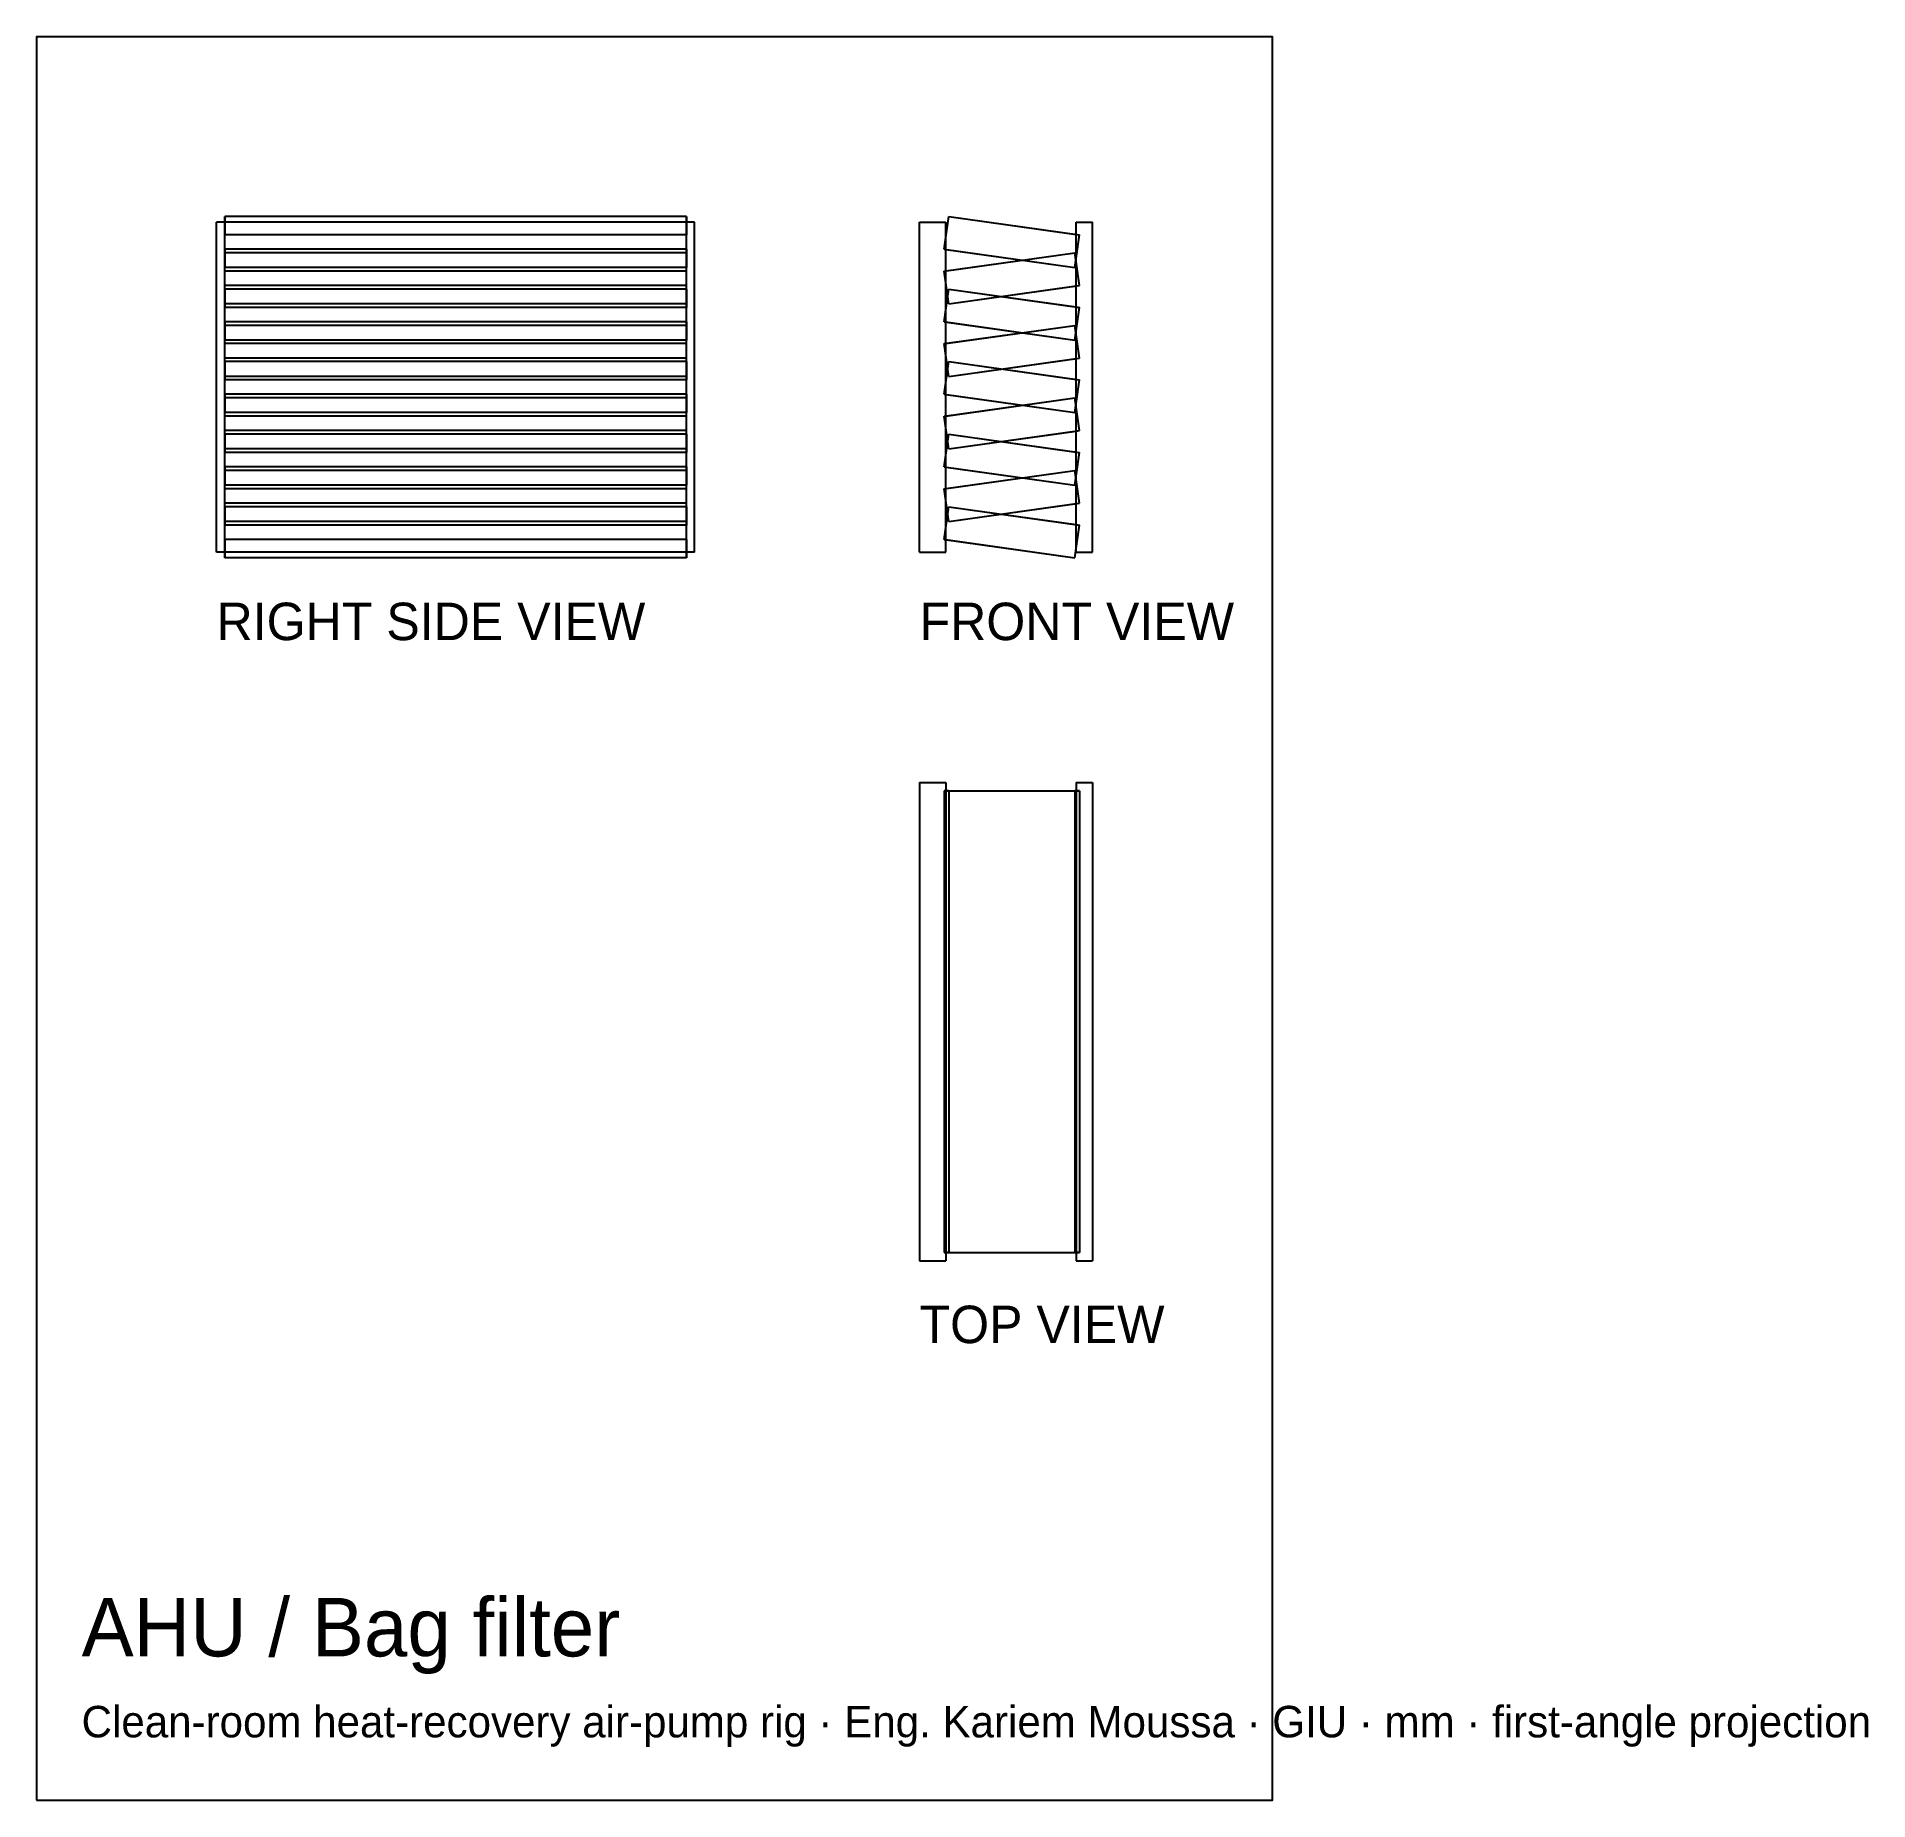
# Model space of a CAD drawing. Header units: millimetres. Extents: x -264 to -142, y -50 to 67.
import ezdxf

# ---------------------------------------------------------------- set-up
doc = ezdxf.new("R2010")
doc.units = ezdxf.units.MM
for name, color, linetype in [('BORDER', 7, 'Continuous'), ('HIDDEN', 8, 'Continuous'), ('TEXT', 5, 'Continuous'), ('VISIBLE', 7, 'Continuous')]:
    doc.layers.add(name, color=color, linetype=linetype)

msp = doc.modelspace()

# ---------------------------------------------------------------- linework, layer by layer
at = {"layer": 'BORDER'}
msp.add_lwpolyline([(-263.88, -50.2), (-181.43, -50.2), (-181.43, 67.46), (-263.88, 67.46)], close=True, dxfattribs=at)
at = {"layer": 'HIDDEN'}
for points in [[(-219.98, 55.08), (-251.88, 55.08)], [(-251.88, 33.08), (-251.88, 55.08)], [(-219.98, 55.08), (-251.88, 55.08)], [(-251.88, 33.08), (-251.88, 55.08)], [(-219.98, 55.08), (-251.88, 55.08)], [(-251.88, 33.08), (-251.88, 55.08)], [(-251.33, 53.28), (-251.33, 55.46)], [(-251.33, 55.08), (-251.33, 54.24)], [(-220.53, 53.28), (-220.53, 55.46)], [(-220.53, 55.08), (-220.53, 54.24)], [(-219.98, 33.08), (-219.98, 55.08)], [(-219.98, 33.08), (-219.98, 55.08)], [(-219.98, 33.08), (-219.98, 55.08)], [(-204.98, 55.08), (-203.22, 55.08)], [(-204.98, 33.08), (-204.98, 55.08)], [(-203.33, 53.28), (-203.02, 55.46)], [(-203.22, 33.08), (-203.22, 55.08)], [(-203.02, 55.46), (-194.31, 54.24)], [(-194.53, 55.08), (-193.43, 55.08)], [(-194.53, 33.08), (-194.53, 55.08)], [(-193.43, 33.08), (-193.43, 55.08)], [(-220.53, 54.24), (-251.33, 54.24)], [(-251.33, 52.06), (-251.33, 54.24)], [(-220.53, 52.06), (-220.53, 54.24)], [(-203.33, 53.28), (-203.22, 54.07)], [(-194.62, 52.06), (-194.31, 54.24)], [(-194.53, 54.27), (-194.31, 54.24)], [(-194.53, 52.67), (-194.31, 54.24)], [(-251.33, 53.28), (-251.33, 52.06)], [(-220.53, 53.28), (-251.33, 53.28)], [(-251.33, 51.82), (-251.33, 53.04)], [(-220.53, 53.04), (-251.33, 53.04)], [(-251.33, 50.86), (-251.33, 53.04)], [(-220.53, 53.28), (-220.53, 52.06)], [(-220.53, 51.82), (-220.53, 53.04)], [(-220.53, 50.86), (-220.53, 53.04)], [(-203.33, 53.28), (-203.22, 53.27)], [(-203.33, 53.28), (-194.62, 52.06)], [(-203.33, 51.82), (-194.62, 53.04)], [(-194.31, 50.86), (-194.62, 53.04)], [(-220.53, 52.06), (-251.33, 52.06)], [(-220.53, 51.82), (-251.33, 51.82)], [(-251.33, 49.64), (-251.33, 51.82)], [(-220.53, 49.64), (-220.53, 51.82)], [(-203.33, 51.82), (-203.22, 51.83)], [(-203.02, 49.64), (-203.33, 51.82)], [(-203.22, 51.03), (-203.33, 51.82)], [(-194.31, 50.86), (-194.53, 52.43)], [(-251.33, 49.64), (-251.33, 50.86)], [(-220.53, 50.86), (-251.33, 50.86)], [(-251.33, 50.62), (-251.33, 49.4)], [(-220.53, 50.62), (-251.33, 50.62)], [(-251.33, 48.44), (-251.33, 50.62)], [(-220.53, 49.64), (-220.53, 50.86)], [(-220.53, 50.62), (-220.53, 49.4)], [(-220.53, 48.44), (-220.53, 50.62)], [(-203.33, 48.44), (-203.02, 50.62)], [(-203.02, 49.64), (-194.31, 50.86)], [(-203.02, 50.62), (-194.31, 49.4)], [(-194.53, 50.83), (-194.31, 50.86)], [(-220.53, 49.64), (-251.33, 49.64)], [(-220.53, 49.4), (-251.33, 49.4)], [(-251.33, 47.22), (-251.33, 49.4)], [(-220.53, 47.22), (-220.53, 49.4)], [(-203.33, 48.44), (-203.22, 49.23)], [(-194.62, 47.22), (-194.31, 49.4)], [(-194.53, 49.43), (-194.31, 49.4)], [(-194.53, 47.83), (-194.31, 49.4)], [(-251.33, 48.44), (-251.33, 47.22)], [(-220.53, 48.44), (-251.33, 48.44)], [(-251.33, 46.98), (-251.33, 48.2)], [(-220.53, 48.2), (-251.33, 48.2)], [(-251.33, 46.02), (-251.33, 48.2)], [(-220.53, 48.44), (-220.53, 47.22)], [(-220.53, 46.98), (-220.53, 48.2)], [(-220.53, 46.02), (-220.53, 48.2)], [(-203.33, 48.44), (-203.22, 48.43)], [(-203.33, 48.44), (-194.62, 47.22)], [(-203.33, 46.98), (-194.62, 48.2)], [(-194.31, 46.02), (-194.62, 48.2)], [(-220.53, 47.22), (-251.33, 47.22)], [(-220.53, 46.98), (-251.33, 46.98)], [(-251.33, 44.8), (-251.33, 46.98)], [(-220.53, 44.8), (-220.53, 46.98)], [(-203.33, 46.98), (-203.22, 46.99)], [(-203.02, 44.8), (-203.33, 46.98)], [(-203.22, 46.19), (-203.33, 46.98)], [(-194.31, 46.02), (-194.53, 47.59)], [(-251.33, 44.8), (-251.33, 46.02)], [(-220.53, 46.02), (-251.33, 46.02)], [(-251.33, 45.78), (-251.33, 44.56)], [(-220.53, 45.78), (-251.33, 45.78)], [(-251.33, 43.6), (-251.33, 45.78)], [(-220.53, 44.8), (-220.53, 46.02)], [(-220.53, 45.78), (-220.53, 44.56)], [(-220.53, 43.6), (-220.53, 45.78)], [(-203.33, 43.6), (-203.02, 45.78)], [(-203.02, 44.8), (-194.31, 46.02)], [(-203.02, 45.78), (-194.31, 44.56)], [(-194.53, 45.99), (-194.31, 46.02)], [(-220.53, 44.8), (-251.33, 44.8)], [(-220.53, 44.56), (-251.33, 44.56)], [(-251.33, 42.38), (-251.33, 44.56)], [(-220.53, 42.38), (-220.53, 44.56)], [(-203.33, 43.6), (-203.22, 44.39)], [(-194.62, 42.38), (-194.31, 44.56)], [(-194.53, 44.59), (-194.31, 44.56)], [(-194.53, 42.99), (-194.31, 44.56)], [(-251.33, 43.6), (-251.33, 42.38)], [(-220.53, 43.6), (-251.33, 43.6)], [(-251.33, 42.14), (-251.33, 43.36)], [(-220.53, 43.36), (-251.33, 43.36)], [(-251.33, 41.18), (-251.33, 43.36)], [(-220.53, 43.6), (-220.53, 42.38)], [(-220.53, 42.14), (-220.53, 43.36)], [(-220.53, 41.18), (-220.53, 43.36)], [(-203.33, 43.6), (-203.22, 43.59)], [(-203.33, 43.6), (-194.62, 42.38)], [(-203.33, 42.14), (-194.62, 43.36)], [(-194.31, 41.18), (-194.62, 43.36)], [(-220.53, 42.38), (-251.33, 42.38)], [(-220.53, 42.14), (-251.33, 42.14)], [(-251.33, 39.96), (-251.33, 42.14)], [(-220.53, 39.96), (-220.53, 42.14)], [(-203.33, 42.14), (-203.22, 42.15)], [(-203.02, 39.96), (-203.33, 42.14)], [(-203.22, 41.35), (-203.33, 42.14)], [(-194.31, 41.18), (-194.53, 42.75)], [(-251.33, 39.96), (-251.33, 41.18)], [(-220.53, 41.18), (-251.33, 41.18)], [(-251.33, 40.94), (-251.33, 39.72)], [(-220.53, 40.94), (-251.33, 40.94)], [(-251.33, 38.76), (-251.33, 40.94)], [(-220.53, 39.96), (-220.53, 41.18)], [(-220.53, 40.94), (-220.53, 39.72)], [(-220.53, 38.76), (-220.53, 40.94)], [(-203.33, 38.76), (-203.02, 40.94)], [(-203.02, 39.96), (-194.31, 41.18)], [(-203.02, 40.94), (-194.31, 39.72)], [(-194.53, 41.15), (-194.31, 41.18)], [(-220.53, 39.96), (-251.33, 39.96)], [(-220.53, 39.72), (-251.33, 39.72)], [(-251.33, 37.54), (-251.33, 39.72)], [(-220.53, 37.54), (-220.53, 39.72)], [(-203.33, 38.76), (-203.22, 39.55)], [(-194.62, 37.54), (-194.31, 39.72)], [(-194.53, 39.75), (-194.31, 39.72)], [(-194.53, 38.15), (-194.31, 39.72)], [(-251.33, 38.76), (-251.33, 37.54)], [(-220.53, 38.76), (-251.33, 38.76)], [(-251.33, 37.3), (-251.33, 38.52)], [(-220.53, 38.52), (-251.33, 38.52)], [(-251.33, 36.34), (-251.33, 38.52)], [(-220.53, 38.76), (-220.53, 37.54)], [(-220.53, 37.3), (-220.53, 38.52)], [(-220.53, 36.34), (-220.53, 38.52)], [(-203.33, 38.76), (-203.22, 38.75)], [(-203.33, 38.76), (-194.62, 37.54)], [(-203.33, 37.3), (-194.62, 38.52)], [(-194.31, 36.34), (-194.62, 38.52)], [(-194.31, 36.34), (-194.53, 37.91)], [(-220.53, 37.54), (-251.33, 37.54)], [(-220.53, 37.3), (-251.33, 37.3)], [(-251.33, 35.12), (-251.33, 37.3)], [(-220.53, 35.12), (-220.53, 37.3)], [(-203.33, 37.3), (-203.22, 37.31)], [(-203.02, 35.12), (-203.33, 37.3)], [(-203.22, 36.51), (-203.33, 37.3)], [(-251.33, 35.12), (-251.33, 36.34)], [(-220.53, 36.34), (-251.33, 36.34)], [(-251.33, 36.1), (-251.33, 34.88)], [(-220.53, 36.1), (-251.33, 36.1)], [(-251.33, 33.92), (-251.33, 36.1)], [(-220.53, 35.12), (-220.53, 36.34)], [(-220.53, 36.1), (-220.53, 34.88)], [(-220.53, 33.92), (-220.53, 36.1)], [(-203.33, 33.92), (-203.02, 36.1)], [(-203.02, 35.12), (-194.31, 36.34)], [(-203.02, 36.1), (-194.31, 34.88)], [(-194.53, 36.31), (-194.31, 36.34)], [(-220.53, 35.12), (-251.33, 35.12)], [(-220.53, 34.88), (-251.33, 34.88)], [(-251.33, 33.08), (-251.33, 34.88)], [(-220.53, 33.08), (-220.53, 34.88)], [(-203.33, 33.92), (-203.22, 34.71)], [(-194.62, 32.7), (-194.31, 34.88)], [(-194.53, 34.91), (-194.31, 34.88)], [(-194.53, 33.31), (-194.31, 34.88)], [(-219.98, 33.08), (-251.88, 33.08)], [(-219.98, 33.08), (-251.88, 33.08)], [(-219.98, 33.08), (-251.88, 33.08)], [(-251.33, 33.92), (-251.33, 32.7)], [(-220.53, 33.92), (-251.33, 33.92)], [(-220.53, 33.92), (-220.53, 32.7)], [(-204.98, 33.08), (-203.22, 33.08)], [(-203.33, 33.92), (-203.22, 33.91)], [(-203.33, 33.92), (-194.62, 32.7)], [(-194.53, 33.08), (-193.43, 33.08)], [(-204.98, 17.7), (-203.22, 17.7)], [(-204.98, 17.7), (-204.98, -14.2)], [(-203.33, 17.15), (-194.62, 17.15)], [(-203.33, 17.15), (-203.02, 17.15)], [(-203.33, 17.15), (-203.33, -13.65)], [(-203.33, 17.15), (-194.62, 17.15)], [(-203.02, 17.15), (-203.33, 17.15)], [(-203.33, 17.15), (-203.33, -13.65)], [(-203.33, 17.15), (-194.62, 17.15)], [(-203.33, 17.15), (-203.02, 17.15)], [(-203.33, 17.15), (-203.33, -13.65)], [(-203.33, 17.15), (-194.62, 17.15)], [(-203.02, 17.15), (-203.33, 17.15)], [(-203.33, 17.15), (-203.33, -13.65)], [(-203.33, 17.15), (-194.62, 17.15)], [(-203.33, 17.15), (-203.02, 17.15)], [(-203.33, 17.15), (-203.33, -13.65)], [(-203.33, 17.15), (-194.62, 17.15)], [(-203.02, 17.15), (-203.33, 17.15)], [(-203.33, 17.15), (-203.33, -13.65)], [(-203.33, 17.15), (-194.62, 17.15)], [(-203.33, 17.15), (-203.02, 17.15)], [(-203.33, 17.15), (-203.33, -13.65)], [(-203.33, 17.15), (-194.62, 17.15)], [(-203.02, 17.15), (-203.33, 17.15)], [(-203.33, 17.15), (-203.33, -13.65)], [(-203.33, 17.15), (-194.62, 17.15)], [(-203.33, 17.15), (-203.22, 17.15)], [(-203.33, 17.15), (-203.33, -13.65)], [(-203.22, 17.7), (-203.22, -14.2)], [(-203.02, 17.15), (-194.31, 17.15)], [(-203.02, 17.15), (-203.02, -13.65)], [(-203.02, 17.15), (-194.31, 17.15)], [(-203.02, 17.15), (-203.02, -13.65)], [(-203.02, 17.15), (-194.31, 17.15)], [(-203.02, 17.15), (-203.02, -13.65)], [(-203.02, 17.15), (-194.31, 17.15)], [(-203.02, 17.15), (-203.02, -13.65)], [(-203.02, 17.15), (-194.31, 17.15)], [(-203.02, 17.15), (-203.02, -13.65)], [(-203.02, 17.15), (-194.31, 17.15)], [(-203.02, 17.15), (-203.02, -13.65)], [(-203.02, 17.15), (-194.31, 17.15)], [(-203.02, 17.15), (-203.02, -13.65)], [(-203.02, 17.15), (-194.31, 17.15)], [(-203.02, 17.15), (-203.02, -13.65)], [(-194.62, 17.15), (-194.31, 17.15)], [(-194.62, 17.15), (-194.62, -13.65)], [(-194.31, 17.15), (-194.62, 17.15)], [(-194.62, 17.15), (-194.62, -13.65)], [(-194.62, 17.15), (-194.31, 17.15)], [(-194.62, 17.15), (-194.62, -13.65)], [(-194.31, 17.15), (-194.62, 17.15)], [(-194.62, 17.15), (-194.62, -13.65)], [(-194.62, 17.15), (-194.31, 17.15)], [(-194.62, 17.15), (-194.62, -13.65)], [(-194.31, 17.15), (-194.62, 17.15)], [(-194.62, 17.15), (-194.62, -13.65)], [(-194.62, 17.15), (-194.31, 17.15)], [(-194.62, 17.15), (-194.62, -13.65)], [(-194.31, 17.15), (-194.62, 17.15)], [(-194.62, 17.15), (-194.62, -13.65)], [(-194.62, 17.15), (-194.31, 17.15)], [(-194.62, 17.15), (-194.62, -13.65)], [(-194.53, 17.7), (-193.43, 17.7)], [(-194.53, 17.7), (-194.53, -14.2)], [(-194.53, 17.15), (-194.31, 17.15)], [(-194.31, 17.15), (-194.31, -13.65)], [(-194.31, 17.15), (-194.31, -13.65)], [(-194.31, 17.15), (-194.31, -13.65)], [(-194.31, 17.15), (-194.31, -13.65)], [(-194.31, 17.15), (-194.31, -13.65)], [(-194.31, 17.15), (-194.31, -13.65)], [(-194.31, 17.15), (-194.31, -13.65)], [(-194.31, 17.15), (-194.31, -13.65)], [(-194.31, 17.15), (-194.31, -13.65)], [(-193.43, 17.7), (-193.43, -14.2)], [(-204.98, -14.2), (-203.22, -14.2)], [(-203.33, -13.65), (-194.62, -13.65)], [(-203.33, -13.65), (-203.02, -13.65)], [(-203.33, -13.65), (-194.62, -13.65)], [(-203.02, -13.65), (-203.33, -13.65)], [(-203.33, -13.65), (-194.62, -13.65)], [(-203.33, -13.65), (-203.02, -13.65)], [(-203.33, -13.65), (-194.62, -13.65)], [(-203.02, -13.65), (-203.33, -13.65)], [(-203.33, -13.65), (-194.62, -13.65)], [(-203.33, -13.65), (-203.02, -13.65)], [(-203.33, -13.65), (-194.62, -13.65)], [(-203.02, -13.65), (-203.33, -13.65)], [(-203.33, -13.65), (-194.62, -13.65)], [(-203.33, -13.65), (-203.02, -13.65)], [(-203.33, -13.65), (-194.62, -13.65)], [(-203.02, -13.65), (-203.33, -13.65)], [(-203.33, -13.65), (-194.62, -13.65)], [(-203.33, -13.65), (-203.22, -13.65)], [(-203.02, -13.65), (-194.31, -13.65)], [(-203.02, -13.65), (-194.31, -13.65)], [(-203.02, -13.65), (-194.31, -13.65)], [(-203.02, -13.65), (-194.31, -13.65)], [(-203.02, -13.65), (-194.31, -13.65)], [(-203.02, -13.65), (-194.31, -13.65)], [(-203.02, -13.65), (-194.31, -13.65)], [(-203.02, -13.65), (-194.31, -13.65)], [(-194.62, -13.65), (-194.31, -13.65)], [(-194.31, -13.65), (-194.62, -13.65)], [(-194.62, -13.65), (-194.31, -13.65)], [(-194.31, -13.65), (-194.62, -13.65)], [(-194.62, -13.65), (-194.31, -13.65)], [(-194.31, -13.65), (-194.62, -13.65)], [(-194.62, -13.65), (-194.31, -13.65)], [(-194.31, -13.65), (-194.62, -13.65)], [(-194.62, -13.65), (-194.31, -13.65)], [(-194.53, -13.65), (-194.31, -13.65)], [(-194.53, -14.2), (-193.43, -14.2)]]:
    msp.add_lwpolyline(points, dxfattribs=at)
at = {"layer": 'VISIBLE'}
for points in [[(-219.98, 55.08), (-251.88, 55.08)], [(-251.88, 33.08), (-251.88, 55.08)], [(-251.33, 55.46), (-251.33, 55.08)], [(-220.53, 55.46), (-251.33, 55.46)], [(-220.53, 55.46), (-220.53, 55.08)], [(-219.98, 33.08), (-219.98, 55.08)], [(-204.98, 55.08), (-203.22, 55.08)], [(-204.98, 33.08), (-204.98, 55.08)], [(-203.22, 54.07), (-203.02, 55.46)], [(-203.22, 33.08), (-203.22, 55.08)], [(-203.02, 55.46), (-194.53, 54.27)], [(-194.53, 55.08), (-193.43, 55.08)], [(-194.53, 33.08), (-194.53, 55.08)], [(-193.43, 33.08), (-193.43, 55.08)], [(-203.22, 53.27), (-194.62, 52.06)], [(-203.22, 51.83), (-194.62, 53.04)], [(-194.53, 52.43), (-194.62, 53.04)], [(-194.62, 52.06), (-194.53, 52.67)], [(-203.02, 49.64), (-203.22, 51.03)], [(-203.22, 49.23), (-203.02, 50.62)], [(-203.02, 49.64), (-194.53, 50.83)], [(-203.02, 50.62), (-194.53, 49.43)], [(-203.22, 48.43), (-194.62, 47.22)], [(-203.22, 46.99), (-194.62, 48.2)], [(-194.53, 47.59), (-194.62, 48.2)], [(-194.62, 47.22), (-194.53, 47.83)], [(-203.02, 44.8), (-203.22, 46.19)], [(-203.22, 44.39), (-203.02, 45.78)], [(-203.02, 44.8), (-194.53, 45.99)], [(-203.02, 45.78), (-194.53, 44.59)], [(-203.22, 43.59), (-194.62, 42.38)], [(-203.22, 42.15), (-194.62, 43.36)], [(-194.53, 42.75), (-194.62, 43.36)], [(-194.62, 42.38), (-194.53, 42.99)], [(-203.02, 39.96), (-203.22, 41.35)], [(-203.22, 39.55), (-203.02, 40.94)], [(-203.02, 39.96), (-194.53, 41.15)], [(-203.02, 40.94), (-194.53, 39.75)], [(-203.22, 38.75), (-194.62, 37.54)], [(-203.22, 37.31), (-194.62, 38.52)], [(-194.53, 37.91), (-194.62, 38.52)], [(-194.62, 37.54), (-194.53, 38.15)], [(-203.02, 35.12), (-203.22, 36.51)], [(-203.22, 34.71), (-203.02, 36.1)], [(-203.02, 35.12), (-194.53, 36.31)], [(-203.02, 36.1), (-194.53, 34.91)], [(-219.98, 33.08), (-251.88, 33.08)], [(-251.33, 32.7), (-251.33, 33.08)], [(-220.53, 32.7), (-220.53, 33.08)], [(-204.98, 33.08), (-203.22, 33.08)], [(-203.22, 33.91), (-194.62, 32.7)], [(-194.62, 32.7), (-194.53, 33.31)], [(-194.53, 33.08), (-193.43, 33.08)], [(-220.53, 32.7), (-251.33, 32.7)], [(-204.98, 17.7), (-203.22, 17.7)], [(-204.98, 17.7), (-204.98, -14.2)], [(-203.22, 17.7), (-203.22, -14.2)], [(-203.22, 17.15), (-203.02, 17.15)], [(-203.02, 17.15), (-194.53, 17.15)], [(-203.02, 17.15), (-203.02, -13.65)], [(-194.53, 17.7), (-193.43, 17.7)], [(-194.53, 17.7), (-194.53, -14.2)], [(-193.43, 17.7), (-193.43, -14.2)], [(-204.98, -14.2), (-203.22, -14.2)], [(-203.22, -13.65), (-203.02, -13.65)], [(-203.02, -13.65), (-194.53, -13.65)], [(-194.53, -14.2), (-193.43, -14.2)]]:
    msp.add_lwpolyline(points, dxfattribs=at)

# ---------------------------------------------------------------- texts
at = {"layer": 'TEXT'}
for s, height, p in [('RIGHT SIDE VIEW', 2.5, (-251.88, 27.2)), ('FRONT VIEW', 2.5, (-204.98, 27.2)), ('TOP VIEW', 2.5, (-204.98, -19.7)), ('AHU / Bag filter', 3.9, (-260.88, -40.6)), ('Clean-room heat-recovery air-pump rig · Eng. Kariem Moussa · GIU · mm · first-angle projection', 2.1, (-260.88, -46))]:
    msp.add_text(s, height=height, dxfattribs=at).set_placement(p)

doc.saveas('drawing.dxf')
